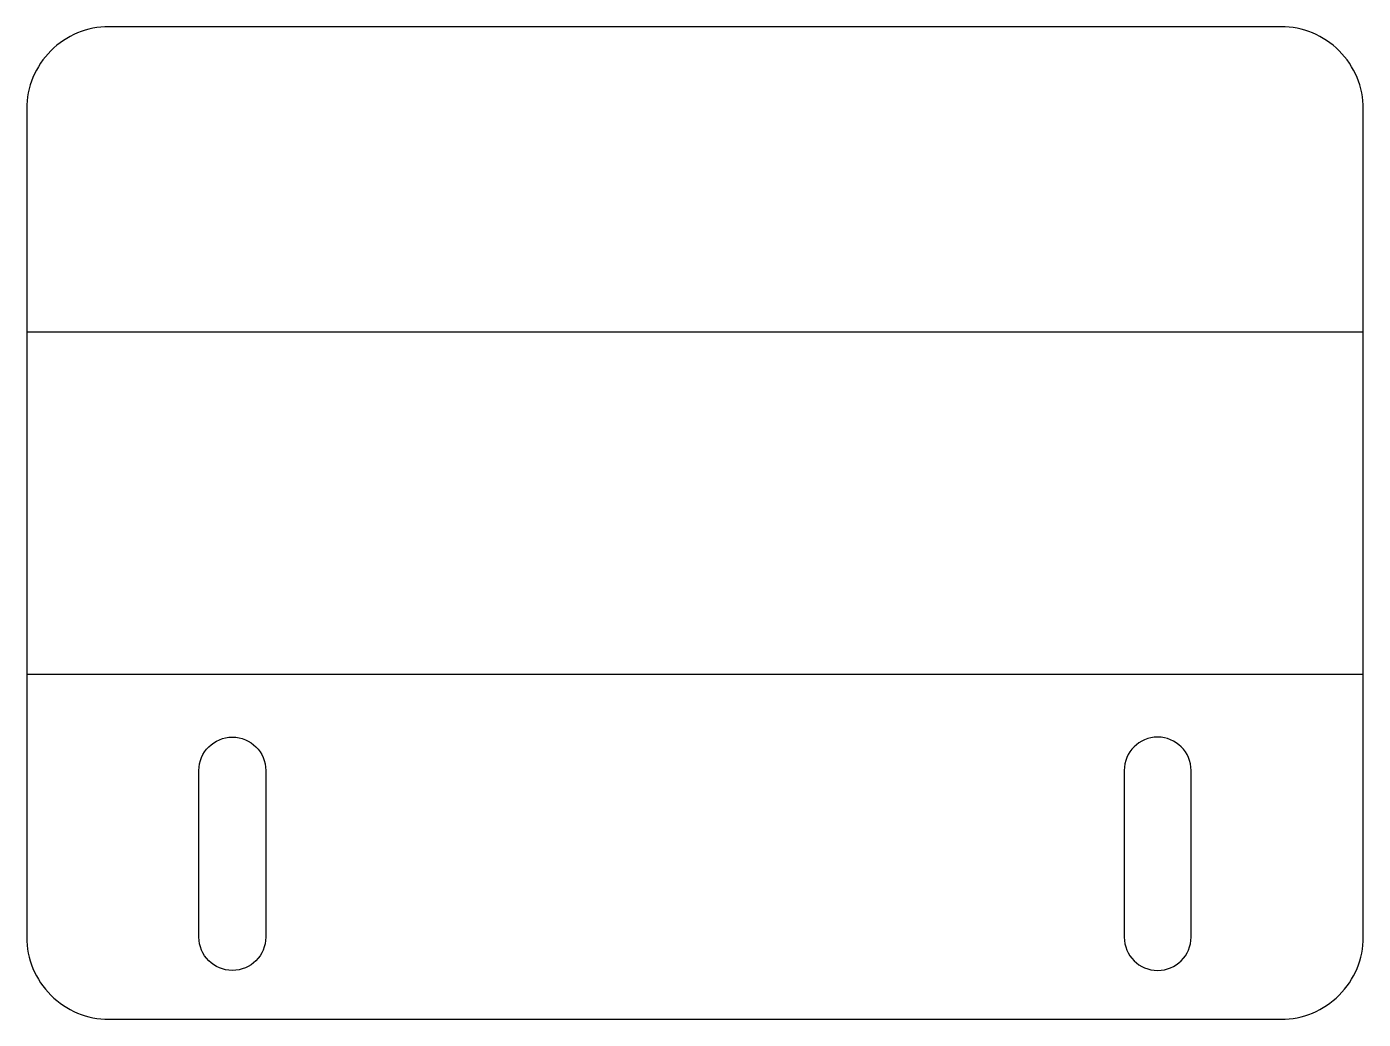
# Model space of a CAD drawing. Extents: x -65 to 65, y -32 to 64.
import ezdxf

# ---------------------------------------------------------------- set-up
doc = ezdxf.new("R2010")
doc.units = 0

msp = doc.modelspace()

# ---------------------------------------------------------------- linework, layer by layer
at = {"layer": '1'}
for points in [[(65, 56.42, 0.414214), (57, 64.42), (-57, 64.42, 0.414214), (-65, 56.42), (-65, -24.15, 0.414214), (-57, -32.15), (57, -32.15, 0.414214), (65, -24.15)], [(-41.75, -7.95), (-41.75, -24.15, -1), (-48.25, -24.15), (-48.25, -7.95, -1)], [(48.25, -7.95, 1), (41.75, -7.95), (41.75, -24.15, 1), (48.25, -24.15)]]:
    msp.add_lwpolyline(points, format="xyb", close=True, dxfattribs=at)
at = {"layer": '2'}
for p, q in [((65, 34.71), (-65, 34.71)), ((-65, 1.43), (65, 1.43))]:
    msp.add_line(p, q, dxfattribs=at)

doc.saveas('drawing.dxf')
